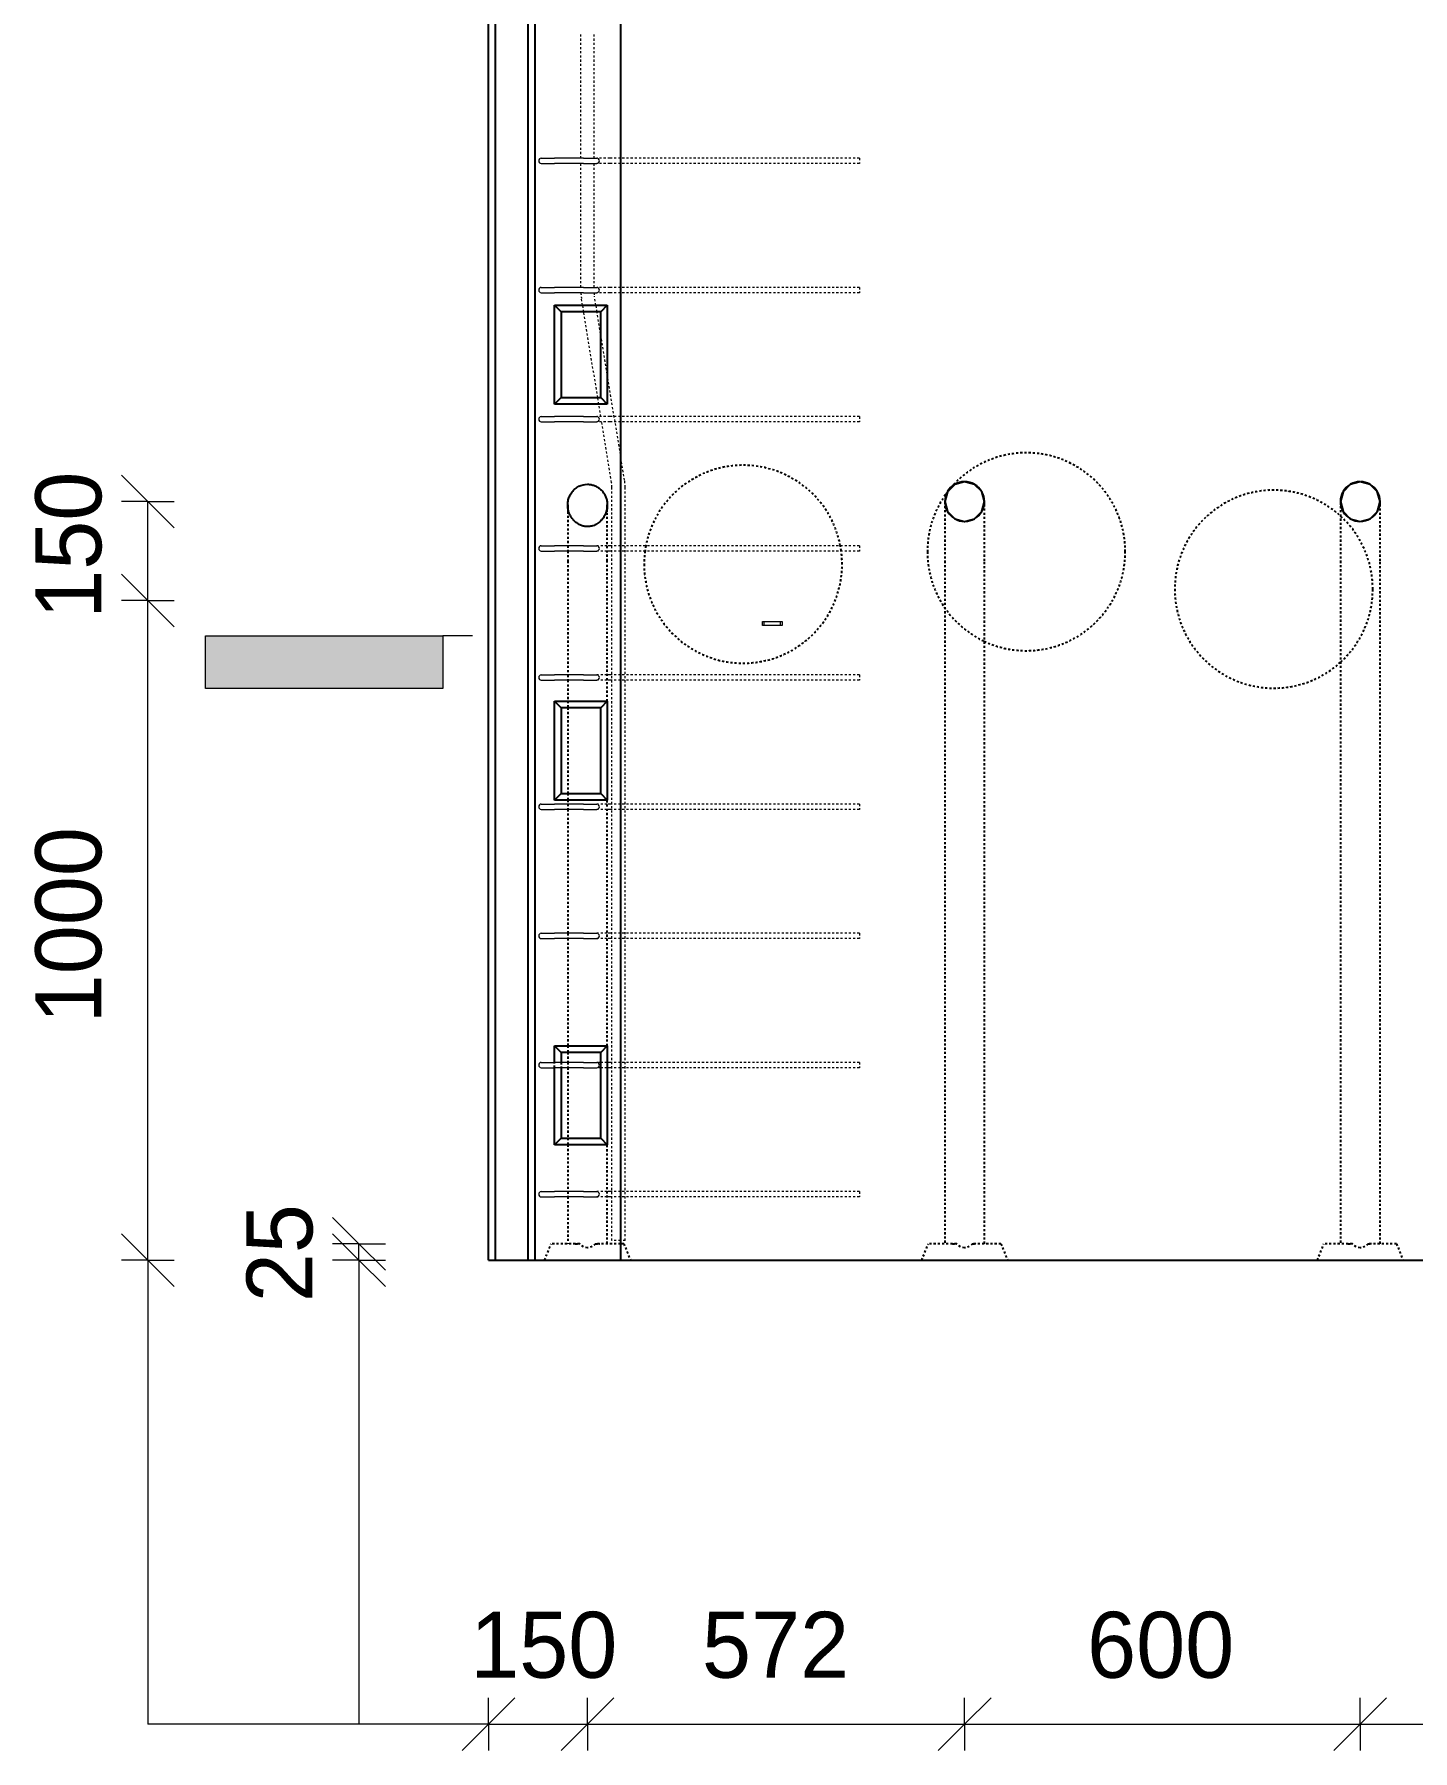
# Model space of a CAD drawing. Header units: millimetres. Extents: x -21844 to -8770, y -2150 to 7662.
# Drawn here: x -18824 to -16735, y -2138 to 463 of the extents above; entities that cross this region are included whole.
import ezdxf

# ---------------------------------------------------------------- set-up
doc = ezdxf.new("R2010")
doc.units = ezdxf.units.MM
doc.linetypes.add('Dash', pattern=[6.36, 3.18, -3.18])
for name, color, linetype, lineweight in [('A-ANNO-DIMS', 211, 'Continuous', 9), ('A-ANNO-DIMS-40', 211, 'Continuous', 9), ('A-DETL-THIN', 151, 'Continuous', 18), ('A-GENM', 13, 'Continuous', 18), ('A-WALL', 113, 'Continuous', 25), ('A-WALL-HDLN', 110, 'Dash', 25), ('G-ANNO-SYMB', 111, 'Continuous', 9), ('S-RBAR', 171, 'Continuous', 18)]:
    doc.layers.add(name, color=color, linetype=linetype, lineweight=lineweight)
doc.styles.add('Nirmala UI Semilight', font='NirmalaS.ttf', dxfattribs={"height": 100})
doc.dimstyles.new('Arrow_Filled_-_2_5_NI_UI', dxfattribs={"dimscale": 304.8, "dimtxt": 104.736395, "dimasz": 0.262467, "dimexe": 0.131234, "dimexo": 0.0625, "dimgap": 0.131234, "dimtad": 1, "dimdec": 0, "dimzin": 0, "dimdsep": 46, "dimtxsty": 'Nirmala UI Semilight', "dimblk1": 'OBLIQUE', "dimblk2": 'OBLIQUE', "dimsah": 1, "dimcen": 0.09, "dimazin": 0, "dimtfac": 1, "dimtdec": 4, "dimtix": 1, "dimtmove": 0, "dimatfit": 3, "dimfxl": 0.131234, "dimfxlon": 1, "dimtvp": 1, "dimtolj": 1, "dimtzin": 0, "dimarcsym": 2})

# ---------------------------------------------------------------- blocks, each defined once
blk = doc.blocks.new('RR spread anchor face based - RR-SA-1_4-160-1726851-Elevation Front')
at = {"layer": 'A-GENM'}
for p, q in [((-17720.4, 2738), (-17717.9, 2738)), ((-17720.4, 2732), (-17720.4, 2738)), ((-17717.9, 2732), (-17720.4, 2732)), ((-17717.9, 2738), (-17692.9, 2738)), ((-17717.9, 2732), (-17717.9, 2738)), ((-17692.9, 2732), (-17717.9, 2732)), ((-17692.9, 2738), (-17690.4, 2738)), ((-17692.9, 2732), (-17692.9, 2738)), ((-17690.4, 2732), (-17692.9, 2732)), ((-17690.4, 2738), (-17690.4, 2732))]:
    blk.add_line(p, q, dxfattribs=at)
blk = doc.blocks.new('Detail View - M_Section Tail - Filled Horizontal-14034-Elevation Front')
at = {"layer": 'G-ANNO-SYMB'}
blk.add_hatch(color=256, dxfattribs=at).paths.add_polyline_path([(-18204.4, -528.4), (-18204.4, -448.4), (-18564.4, -448.4), (-18564.4, -528.4)])
for p, q in [((-18564.4, -528.4), (-18564.4, -448.4)), ((-18564.4, -448.4), (-18204.4, -448.4)), ((-18204.4, -448.4), (-18204.4, -528.4)), ((-18204.4, -528.4), (-18564.4, -528.4))]:
    blk.add_line(p, q, dxfattribs=at)
blk = doc.blocks.new('DIMBLOCK47-Elevation Front')
at = {"layer": 'A-ANNO-DIMS-40'}
for p, q in [((-18651.7, -395), (-18691.7, -355)), ((-18651.7, -395), (-18691.7, -395)), ((-18651.7, -1395), (-18651.7, -395)), ((-18651.7, -395), (-18611.7, -435)), ((-18651.7, -395), (-18611.7, -395)), ((-18651.7, -1395), (-18691.7, -1355)), ((-18651.7, -1395), (-18691.7, -1395)), ((-18651.7, -1395), (-18611.7, -1435)), ((-18651.7, -1395), (-18611.7, -1395))]:
    blk.add_line(p, q, dxfattribs=at)
at = {"layer": 'A-ANNO-DIMS-40', "color": 0, "insert": (-18822.2, -1035.9), "char_height": 100, "width": 338.203, "attachment_point": 1, "rotation": 90, "line_spacing_factor": 1.142579, "style": 'Nirmala UI Semilight'}
blk.add_mtext('1000', dxfattribs=at)
blk = doc.blocks.new('_Oblique')
at = {"color": 0, "linetype": 'ByBlock', "lineweight": -2}
blk.add_line((-0.5, -0.5), (0.5, 0.5), dxfattribs=at)
blk = doc.blocks.new('DIMBLOCK48-Elevation Front')
at = {"layer": 'A-ANNO-DIMS-40'}
for p, q in [((-18651.7, -245), (-18691.7, -205)), ((-18651.7, -245), (-18691.7, -245)), ((-18651.7, -395), (-18651.7, -245)), ((-18651.7, -245), (-18611.7, -285)), ((-18651.7, -245), (-18611.7, -245)), ((-18651.7, -395), (-18691.7, -355)), ((-18651.7, -395), (-18691.7, -395)), ((-18651.7, -395), (-18611.7, -435)), ((-18651.7, -395), (-18611.7, -395))]:
    blk.add_line(p, q, dxfattribs=at)
at = {"layer": 'A-ANNO-DIMS-40', "color": 0, "insert": (-18822.2, -422.8), "char_height": 100, "width": 246.797, "attachment_point": 1, "rotation": 90, "line_spacing_factor": 1.142579, "style": 'Nirmala UI Semilight'}
blk.add_mtext('150', dxfattribs=at)
blk = doc.blocks.new('DIMBLOCK49-Elevation Front')
at = {"layer": 'A-ANNO-DIMS-40'}
for p, q in [((-18331.7, -1370), (-18371.7, -1330)), ((-18331.7, -1395), (-18371.7, -1355)), ((-18331.7, -1370), (-18371.7, -1370)), ((-18331.7, -1395), (-18331.7, -1370)), ((-18331.7, -1370), (-18291.7, -1410)), ((-18331.7, -1370), (-18291.7, -1370)), ((-18331.7, -1395), (-18371.7, -1395)), ((-18331.7, -1395), (-18291.7, -1435)), ((-18331.7, -1395), (-18291.7, -1395))]:
    blk.add_line(p, q, dxfattribs=at)
at = {"layer": 'A-ANNO-DIMS-40', "color": 0, "insert": (-18502.2, -1458.7), "char_height": 100, "width": 182.813, "attachment_point": 1, "rotation": 90, "line_spacing_factor": 1.142579, "style": 'Nirmala UI Semilight'}
blk.add_mtext('25', dxfattribs=at)
blk = doc.blocks.new('DIMBLOCK55-Elevation Front')
at = {"layer": 'A-ANNO-DIMS-40'}
for p, q in [((-18135.4, -2098.4), (-18095.4, -2058.4)), ((-18135.4, -2098.4), (-18135.4, -2058.4)), ((-17985.4, -2098.4), (-17945.4, -2058.4)), ((-17985.4, -2098.4), (-17985.4, -2058.4)), ((-18135.4, -2098.4), (-18175.4, -2138.4)), ((-18135.4, -2098.4), (-17985.4, -2098.4)), ((-18135.4, -2098.4), (-18135.4, -2138.4)), ((-17985.4, -2098.4), (-18025.4, -2138.4)), ((-17985.4, -2098.4), (-17985.4, -2138.4))]:
    blk.add_line(p, q, dxfattribs=at)
at = {"layer": 'A-ANNO-DIMS-40', "color": 0, "insert": (-18163.3, -1927.9), "char_height": 100, "width": 246.797, "attachment_point": 1, "line_spacing_factor": 1.142579, "style": 'Nirmala UI Semilight'}
blk.add_mtext('150', dxfattribs=at)
blk = doc.blocks.new('DIMBLOCK56-Elevation Front')
at = {"layer": 'A-ANNO-DIMS-40'}
for p, q in [((-17985.4, -2098.4), (-17945.4, -2058.4)), ((-17985.4, -2098.4), (-17985.4, -2058.4)), ((-17413.9, -2098.4), (-17373.9, -2058.4)), ((-17413.9, -2098.4), (-17413.9, -2058.4)), ((-17985.4, -2098.4), (-18025.4, -2138.4)), ((-17985.4, -2098.4), (-17413.9, -2098.4)), ((-17985.4, -2098.4), (-17985.4, -2138.4)), ((-17413.9, -2098.4), (-17453.9, -2138.4)), ((-17413.9, -2098.4), (-17413.9, -2138.4))]:
    blk.add_line(p, q, dxfattribs=at)
at = {"layer": 'A-ANNO-DIMS-40', "color": 0, "insert": (-17812, -1927.9), "char_height": 100, "width": 269.649, "attachment_point": 1, "line_spacing_factor": 1.142579, "style": 'Nirmala UI Semilight'}
blk.add_mtext('572', dxfattribs=at)
blk = doc.blocks.new('DIMBLOCK57-Elevation Front')
at = {"layer": 'A-ANNO-DIMS-40'}
for p, q in [((-17413.9, -2098.4), (-17373.9, -2058.4)), ((-17413.9, -2098.4), (-17413.9, -2058.4)), ((-16814.4, -2098.4), (-16774.4, -2058.4)), ((-16814.4, -2098.4), (-16814.4, -2058.4)), ((-17413.9, -2098.4), (-17453.9, -2138.4)), ((-17413.9, -2098.4), (-16814.4, -2098.4)), ((-17413.9, -2098.4), (-17413.9, -2138.4)), ((-16814.4, -2098.4), (-16854.4, -2138.4)), ((-16814.4, -2098.4), (-16814.4, -2138.4))]:
    blk.add_line(p, q, dxfattribs=at)
at = {"layer": 'A-ANNO-DIMS-40', "color": 0, "insert": (-17228.4, -1927.9), "char_height": 100, "width": 274.219, "attachment_point": 1, "line_spacing_factor": 1.142579, "style": 'Nirmala UI Semilight'}
blk.add_mtext('600', dxfattribs=at)
blk = doc.blocks.new('DIMBLOCK58-Elevation Front')
at = {"layer": 'A-ANNO-DIMS-40'}
for p, q in [((-16814.4, -2098.4), (-16774.4, -2058.4)), ((-16814.4, -2098.4), (-16814.4, -2058.4)), ((-16242.9, -2098.4), (-16202.9, -2058.4)), ((-16242.9, -2098.4), (-16242.9, -2058.4)), ((-16814.4, -2098.4), (-16854.4, -2138.4)), ((-16814.4, -2098.4), (-16242.9, -2098.4)), ((-16814.4, -2098.4), (-16814.4, -2138.4)), ((-16242.9, -2098.4), (-16282.9, -2138.4)), ((-16242.9, -2098.4), (-16242.9, -2138.4))]:
    blk.add_line(p, q, dxfattribs=at)
at = {"layer": 'A-ANNO-DIMS-40', "color": 0, "insert": (-16641, -1927.9), "char_height": 100, "width": 269.649, "attachment_point": 1, "line_spacing_factor": 1.142579, "style": 'Nirmala UI Semilight'}
blk.add_mtext('572', dxfattribs=at)

msp = doc.modelspace()

# ---------------------------------------------------------------- linework, layer by layer
at = {"layer": 'A-DETL-THIN'}
for p, q in [((-18651.7, -1395), (-18651.7, -2098.4)), ((-18331.7, -1395), (-18331.7, -2098.4)), ((-18135.4, -2098.4), (-18651.7, -2098.4))]:
    msp.add_line(p, q, dxfattribs=at)
at = {"layer": 'A-WALL'}
for p, q in [((-18135.4, -1395), (-18135.4, 3700)), ((-18125.4, 3700), (-18125.4, -1395)), ((-18075.4, -1395), (-18075.4, 3700)), ((-18065.4, 3700), (-18065.4, -1395)), ((-17935.4, 3700), (-17935.4, -1395)), ((-18035.4, -97.5), (-18035.4, 52.5)), ((-18035.4, 52.5), (-17955.4, 52.5)), ((-18035.4, 52.5), (-18025.4, 42.5)), ((-17955.4, 52.5), (-17965.4, 42.5)), ((-17955.4, 52.5), (-17955.4, -97.5)), ((-17965.4, 42.5), (-18025.4, 42.5)), ((-18025.4, 42.5), (-18025.4, -87.5)), ((-17965.4, -87.5), (-17965.4, 42.5)), ((-18035.4, -97.5), (-18025.4, -87.5)), ((-17955.4, -97.5), (-18035.4, -97.5)), ((-18025.4, -87.5), (-17965.4, -87.5)), ((-17965.4, -87.5), (-17955.4, -97.5)), ((-18015.4, -250.1), (-18015.4, -260.2)), ((-18035.4, -697.5), (-18035.4, -547.5)), ((-18035.4, -547.5), (-17955.4, -547.5)), ((-18035.4, -547.5), (-18025.4, -557.5)), ((-17965.4, -557.5), (-18025.4, -557.5)), ((-18025.4, -557.5), (-18025.4, -687.5)), ((-17955.4, -547.5), (-17965.4, -557.5)), ((-17965.4, -687.5), (-17965.4, -557.5)), ((-17955.4, -547.5), (-17955.4, -697.5)), ((-18035.4, -697.5), (-18025.4, -687.5)), ((-17955.4, -697.5), (-18035.4, -697.5)), ((-18025.4, -687.5), (-17965.4, -687.5)), ((-17965.4, -687.5), (-17955.4, -697.5)), ((-18035.4, -1095.2), (-18035.4, -1070)), ((-18035.4, -1070), (-17955.4, -1070)), ((-18035.4, -1070), (-18025.4, -1080)), ((-17965.4, -1080), (-18025.4, -1080)), ((-18025.4, -1080), (-18025.4, -1095.2)), ((-17955.4, -1070), (-17965.4, -1080)), ((-17965.4, -1210), (-17965.4, -1080)), ((-17955.4, -1070), (-17955.4, -1220)), ((-18035.4, -1220), (-18035.4, -1103.2)), ((-18025.4, -1103.2), (-18025.4, -1210)), ((-18035.4, -1220), (-18025.4, -1210)), ((-17955.4, -1220), (-18035.4, -1220)), ((-18025.4, -1210), (-17965.4, -1210)), ((-17965.4, -1210), (-17955.4, -1220)), ((-18135.4, -1395), (-16092.9, -1395))]:
    msp.add_line(p, q, dxfattribs=at)
at = {"layer": 'A-WALL', "flags": 128}
for points in [[(-17413.9, -215), (-17429, -219), (-17440, -230.1), (-17443.9, -245)], [(-17383.9, -245), (-17388, -230), (-17399, -219), (-17413.9, -215)], [(-16814.4, -215), (-16829.5, -219), (-16840.5, -230.1), (-16844.4, -245)], [(-16784.4, -245), (-16788.5, -230), (-16799.5, -219), (-16814.4, -215)], [(-17955.4, -260.4), (-17955.4, -250.7), (-17955.4, -250.1)], [(-17443.9, -245), (-17439.9, -260), (-17428.9, -271), (-17413.9, -275)], [(-17413.9, -275), (-17398.9, -271), (-17387.9, -259.9), (-17383.9, -245)], [(-17383.9, -250.1), (-17383.9, -245.1), (-17383.9, -245)], [(-16844.4, -245), (-16840.4, -260), (-16829.4, -271), (-16814.4, -275)], [(-16814.4, -275), (-16799.4, -271), (-16788.4, -259.9), (-16784.4, -245)], [(-16784.4, -250.1), (-16784.4, -245.1), (-16784.4, -245)]]:
    msp.add_lwpolyline(points, dxfattribs=at)
at = {"layer": 'A-WALL'}
for centre, start, end in [((-17413.9, -245), 150.6728, 179.6194), ((-17413.9, -245), 120.8303, 149.6053), ((-17413.9, -245), 90.7225, 119.4223), ((-17413.9, -245), 61.0187, 89.2664), ((-17413.9, -245), 30.8311, 59.6045), ((-17413.9, -245), 0.3778, 29.7706), ((-16814.4, -245), 150.6728, 179.6194), ((-16814.4, -245), 120.8303, 149.6053), ((-16814.4, -245), 90.7225, 119.4223), ((-16814.4, -245), 61.0187, 89.2664), ((-16814.4, -245), 30.8311, 59.6045), ((-16814.4, -245), 0.3778, 29.7706), ((-17413.9, -245), 180.4246, 209.7233), ((-17413.9, -245), 330.719, 359.5722), ((-16814.4, -245), 180.4246, 209.7233), ((-16814.4, -245), 330.719, 359.5722), ((-17413.9, -245), 210.813, 239.6231), ((-17413.9, -245), 241.0171, 269.268), ((-17413.9, -245), 270.7209, 299.4239), ((-17413.9, -245), 300.812, 329.6241), ((-16814.4, -245), 210.813, 239.6231), ((-16814.4, -245), 241.0171, 269.268), ((-16814.4, -245), 270.7209, 299.4239), ((-16814.4, -245), 300.812, 329.6241)]:
    msp.add_arc(centre, 30, start, end, dxfattribs=at)
for points, knots in [([(-18015.4, -250.1), (-18015.4, -249.9), (-18015.4, -248.4), (-18015.2, -245.9), (-18014.4, -241.5), (-18012.9, -237.1), (-18010.8, -233.3), (-18008.9, -230.4), (-18006.6, -227.8), (-18003.4, -224.8), (-17996.6, -220.4), (-17990.1, -218.9), (-17985.4, -218.8)], [0.5053574, 0.5053574, 0.5053574, 0.5053574, 0.5138889, 0.5486111, 0.5833333, 0.6527778, 0.6875, 0.7222222, 0.7569444, 0.7916667, 0.8611111, 1, 1, 1, 1]), ([(-17985.4, -218.8), (-17983.5, -218.8), (-17979.9, -219.2), (-17974.8, -220.6), (-17970.8, -222.7), (-17967.7, -224.8), (-17965.7, -226.5), (-17963.8, -228.3), (-17962, -230.4), (-17960.4, -232.7), (-17959.1, -235), (-17957.9, -237.4), (-17957, -240), (-17956.3, -242.6), (-17955.7, -245.5), (-17955.4, -248.6), (-17955.4, -252), (-17955.8, -255.4), (-17956.7, -259.8), (-17958.3, -264.1), (-17960.4, -268), (-17962.3, -270.9), (-17964.5, -273.5), (-17967.7, -276.6), (-17971.5, -279.3), (-17975.5, -281.2), (-17979.7, -282.5), (-17983.1, -283), (-17985.4, -283)], [0, 0, 0, 0, 0.055556, 0.111111, 0.166667, 0.194444, 0.222222, 0.25, 0.277778, 0.305556, 0.333333, 0.361111, 0.388889, 0.416667, 0.444444, 0.479167, 0.513889, 0.548611, 0.583333, 0.652778, 0.6875, 0.722222, 0.756944, 0.791667, 0.861111, 0.895833, 0.930556, 1, 1, 1, 1]), ([(-17985.4, -283), (-17987.3, -283), (-17990, -282.7), (-17993.5, -281.8), (-17996.8, -280.6), (-18000, -278.8), (-18002.9, -276.7), (-18005, -274.9), (-18006.8, -273), (-18008.5, -270.9), (-18010.1, -268.6), (-18011.9, -265.5), (-18013.7, -261.3), (-18014.9, -256.7), (-18015.3, -253), (-18015.4, -251.1), (-18015.4, -250.3)], [0, 0, 0, 0, 0.0555556, 0.0833333, 0.1111111, 0.1666667, 0.1944444, 0.2222222, 0.25, 0.2777778, 0.3055556, 0.3333333, 0.3888889, 0.4444444, 0.4791667, 0.5040348, 0.5040348, 0.5040348, 0.5040348])]:
    msp.add_open_spline(points, degree=3, knots=knots, dxfattribs=at)
at = {"layer": 'A-WALL-HDLN'}
for p, q in [((-18015.4, -312), (-18015.4, -320)), ((-18015.4, -335), (-18015.4, -507.8)), ((-17955.4, -547.5), (-17955.4, -335)), ((-17443.9, -335), (-17443.9, -1370)), ((-17383.9, -1370), (-17383.9, -335)), ((-16844.4, -335), (-16844.4, -1370)), ((-16784.4, -1370), (-16784.4, -335)), ((-18015.4, -507.8), (-18015.4, -515.8)), ((-18015.4, -515.8), (-18015.4, -547.5)), ((-18015.4, -547.5), (-18015.4, -557.5)), ((-18015.4, -557.5), (-18015.4, -687.5)), ((-18015.4, -687.5), (-18015.4, -697.5)), ((-18015.4, -697.5), (-18015.4, -703.6)), ((-17955.4, -1070), (-17955.4, -697.5)), ((-18015.4, -703.6), (-18015.4, -711.6)), ((-18015.4, -711.6), (-18015.4, -899.4)), ((-18015.4, -899.4), (-18015.4, -907.4)), ((-18015.4, -907.4), (-18015.4, -1070)), ((-18015.4, -1070), (-18015.4, -1080)), ((-18015.4, -1080), (-18015.4, -1095.2)), ((-18035.4, -1103.2), (-18035.4, -1095.2)), ((-18025.4, -1095.2), (-18025.4, -1103.2)), ((-18015.4, -1095.2), (-18015.4, -1103.2)), ((-18015.4, -1103.2), (-18015.4, -1210)), ((-18015.4, -1210), (-18015.4, -1220)), ((-18015.4, -1220), (-18015.4, -1291)), ((-17955.4, -1370), (-17955.4, -1220)), ((-18015.4, -1291), (-18015.4, -1299)), ((-18015.4, -1299), (-18015.4, -1370)), ((-18050.4, -1395), (-18040.4, -1370)), ((-17997.4, -1370), (-18040.4, -1370)), ((-18004, -1370), (-17997.4, -1370)), ((-17973.4, -1370), (-17966.8, -1370)), ((-17935.5, -1370), (-17973.4, -1370)), ((-17930.4, -1370), (-17935.4, -1370)), ((-17930.4, -1370), (-17920.4, -1395)), ((-17478.9, -1395), (-17468.9, -1370)), ((-17425.9, -1370), (-17468.9, -1370)), ((-17432.5, -1370), (-17425.9, -1370)), ((-17401.9, -1370), (-17395.3, -1370)), ((-17358.9, -1370), (-17401.9, -1370)), ((-17358.9, -1370), (-17348.9, -1395)), ((-16879.4, -1395), (-16869.4, -1370)), ((-16826.4, -1370), (-16869.4, -1370)), ((-16833, -1370), (-16826.4, -1370)), ((-16802.4, -1370), (-16795.8, -1370)), ((-16759.4, -1370), (-16802.4, -1370)), ((-16759.4, -1370), (-16749.5, -1395))]:
    msp.add_line(p, q, dxfattribs=at)
at = {"layer": 'A-WALL-HDLN', "flags": 128}
for points in [[(-17443.9, -245.4), (-17443.9, -249.1), (-17443.9, -261), (-17443.9, -279.7), (-17443.9, -303.4), (-17443.9, -330), (-17443.9, -335)], [(-17383.9, -335), (-17383.9, -308.1), (-17383.9, -283.7), (-17383.9, -264), (-17383.9, -250.7), (-17383.9, -250.1)], [(-16844.4, -245.4), (-16844.4, -249.1), (-16844.4, -261), (-16844.4, -279.7), (-16844.4, -303.4), (-16844.4, -330), (-16844.4, -335)], [(-16784.4, -335), (-16784.4, -308.1), (-16784.4, -283.7), (-16784.4, -264), (-16784.4, -250.7), (-16784.4, -250.1)], [(-18015.4, -260.2), (-18015.4, -263), (-18015.4, -282.4), (-18015.4, -306.5), (-18015.4, -312)], [(-17955.4, -335), (-17955.4, -308.1), (-17955.4, -283.7), (-17955.4, -264), (-17955.4, -260.4)], [(-18015.4, -320), (-18015.4, -333.3), (-18015.4, -335)], [(-17985.4, -1376.3), (-17988.5, -1375.9), (-17991.6, -1374.7), (-17994.5, -1372.7), (-17997.4, -1370)], [(-17973.4, -1370), (-17976.3, -1372.7), (-17979.3, -1374.7), (-17982.4, -1375.9), (-17985.4, -1376.3)], [(-17413.9, -1376.3), (-17417, -1375.9), (-17420.1, -1374.7), (-17423, -1372.7), (-17425.9, -1370)], [(-17401.9, -1370), (-17404.8, -1372.7), (-17407.8, -1374.7), (-17410.9, -1375.9), (-17413.9, -1376.3)], [(-16814.4, -1376.3), (-16817.5, -1375.9), (-16820.6, -1374.7), (-16823.5, -1372.7), (-16826.4, -1370)], [(-16802.4, -1370), (-16805.3, -1372.7), (-16808.3, -1374.7), (-16811.4, -1375.9), (-16814.4, -1376.3)]]:
    msp.add_lwpolyline(points, dxfattribs=at)
at = {"layer": 'A-WALL-HDLN'}
for centre, start, end in [((-17320.4, -321.1), 0, 137.3854), ((-17749.6, -340), 10.8462, 169.1538), ((-17320.4, -321.1), 144.1402, 144.8065), ((-17320.4, -321.1), 138.3016, 144.0889), ((-17320.4, -321.1), 137.5322, 138.021), ((-16945.4, -377.8), 0, 180), ((-17320.4, -321.1), 144.9533, 180), ((-17749.6, -340), 169.1922, 172.2448), ((-17749.6, -340), 7.7552, 10.8078), ((-17749.6, -340), 172.2831, 180), ((-17749.6, -340), 0, 7.7169), ((-17320.4, -321.1), 180, 213.9984), ((-17320.4, -321.1), 244.7888, 0), ((-17749.6, -340), 180, 0), ((-16945.4, -377.8), 180, 312.53), ((-16945.4, -377.8), 312.5779, 0), ((-17320.4, -321.1), 214.0608, 244.7476)]:
    msp.add_arc(centre, 150, start, end, dxfattribs=at)
at = {"layer": 'G-ANNO-SYMB'}
msp.add_line((-18159.7, -448.4), (-18204.4, -448.4), dxfattribs=at)
at = {"layer": 'S-RBAR', "linetype": 'Dash'}
for p, q in [((-17995.4, 275.4), (-17995.4, 463.2)), ((-17975.4, 275.4), (-17975.4, 463.2)), ((-17995.4, 79.6), (-17995.4, 267.4)), ((-17975.4, 79.6), (-17975.4, 267.4)), ((-17951.4, 275.4), (-17971.4, 275.4)), ((-17951.4, 267.4), (-17971.4, 267.4)), ((-17935.5, 275.4), (-17951.4, 275.4)), ((-17935.5, 267.4), (-17951.4, 267.4)), ((-17573.4, 275.4), (-17935.4, 275.4)), ((-17573.4, 267.4), (-17935.4, 267.4)), ((-17573.4, 275.4), (-17573.4, 267.4)), ((-17951.4, 79.6), (-17971.4, 79.6)), ((-17935.5, 79.6), (-17951.4, 79.6)), ((-17573.4, 79.6), (-17935.4, 79.6)), ((-17573.4, 79.6), (-17573.4, 71.6)), ((-17992.9, 52.5), (-17994.6, 63)), ((-17991.2, 42.5), (-17992.8, 52.5)), ((-17972.6, 52.5), (-17974.8, 66.3)), ((-17971, 42.5), (-17972.6, 52.5)), ((-17951.4, 71.6), (-17971.4, 71.6)), ((-17935.5, 71.6), (-17951.4, 71.6)), ((-17573.4, 71.6), (-17935.4, 71.6)), ((-17969.9, -87.5), (-17991.2, 42.5)), ((-17965.5, 9.2), (-17970.9, 42.5)), ((-17955.5, -51.9), (-17965.4, 8.6)), ((-17935.5, -173.9), (-17955.4, -52.5)), ((-17968.3, -97.5), (-17969.9, -87.5)), ((-17965.2, -116.2), (-17968.3, -97.5)), ((-17951.4, -116.2), (-17971.4, -116.2)), ((-17951.4, -124.2), (-17971.4, -124.2)), ((-17948.8, -216.1), (-17963.9, -124.2)), ((-17935.5, -116.2), (-17951.4, -116.2)), ((-17935.5, -124.2), (-17951.4, -124.2)), ((-17573.4, -116.2), (-17935.4, -116.2)), ((-17573.4, -124.2), (-17935.4, -124.2)), ((-17573.4, -116.2), (-17573.4, -124.2)), ((-17929.1, -212.8), (-17935.4, -174.6)), ((-17948.3, -1365), (-17948.3, -223.3)), ((-17928.3, -1365), (-17928.3, -223.3)), ((-17955.9, -312), (-17971.4, -312)), ((-17951.4, -312), (-17955.8, -312)), ((-17935.5, -312), (-17951.4, -312)), ((-17573.4, -312), (-17935.4, -312)), ((-17573.4, -312), (-17573.4, -320)), ((-17955.9, -320), (-17971.4, -320)), ((-17951.4, -320), (-17955.8, -320)), ((-17935.5, -320), (-17951.4, -320)), ((-17573.4, -320), (-17935.4, -320)), ((-17955.9, -507.8), (-17971.4, -507.8)), ((-17955.9, -515.8), (-17971.4, -515.8)), ((-17951.4, -507.8), (-17955.8, -507.8)), ((-17951.4, -515.8), (-17955.8, -515.8)), ((-17935.5, -507.8), (-17951.4, -507.8)), ((-17935.5, -515.8), (-17951.4, -515.8)), ((-17573.4, -507.8), (-17935.4, -507.8)), ((-17573.4, -515.8), (-17935.4, -515.8)), ((-17573.4, -507.8), (-17573.4, -515.8)), ((-17955.9, -703.6), (-17971.4, -703.6)), ((-17955.9, -711.6), (-17971.4, -711.6)), ((-17951.4, -703.6), (-17955.8, -703.6)), ((-17951.4, -711.6), (-17955.8, -711.6)), ((-17935.5, -703.6), (-17951.4, -703.6)), ((-17935.5, -711.6), (-17951.4, -711.6)), ((-17573.4, -703.6), (-17935.4, -703.6)), ((-17573.4, -711.6), (-17935.4, -711.6)), ((-17573.4, -703.6), (-17573.4, -711.6)), ((-17955.9, -899.4), (-17971.4, -899.4)), ((-17955.9, -907.4), (-17971.4, -907.4)), ((-17951.4, -899.4), (-17955.8, -899.4)), ((-17951.4, -907.4), (-17955.8, -907.4)), ((-17935.5, -899.4), (-17951.4, -899.4)), ((-17935.5, -907.4), (-17951.4, -907.4)), ((-17573.4, -899.4), (-17935.4, -899.4)), ((-17573.4, -907.4), (-17935.4, -907.4)), ((-17573.4, -899.4), (-17573.4, -907.4)), ((-17965.5, -1095.2), (-17971.4, -1095.2)), ((-17965.5, -1103.2), (-17971.4, -1103.2)), ((-17955.9, -1095.2), (-17965.4, -1095.2)), ((-17955.9, -1103.2), (-17965.4, -1103.2)), ((-17951.4, -1095.2), (-17955.8, -1095.2)), ((-17951.4, -1103.2), (-17955.8, -1103.2)), ((-17935.5, -1095.2), (-17951.4, -1095.2)), ((-17935.5, -1103.2), (-17951.4, -1103.2)), ((-17573.4, -1095.2), (-17935.4, -1095.2)), ((-17573.4, -1103.2), (-17935.4, -1103.2)), ((-17573.4, -1095.2), (-17573.4, -1103.2)), ((-17955.9, -1291), (-17971.4, -1291)), ((-17955.9, -1299), (-17971.4, -1299)), ((-17951.4, -1291), (-17955.8, -1291)), ((-17951.4, -1299), (-17955.8, -1299)), ((-17935.5, -1291), (-17951.4, -1291)), ((-17935.5, -1299), (-17951.4, -1299)), ((-17573.4, -1291), (-17935.4, -1291)), ((-17573.4, -1299), (-17935.4, -1299)), ((-17573.4, -1291), (-17573.4, -1299)), ((-17935.5, -1365), (-17948.3, -1365)), ((-17928.3, -1365), (-17935.4, -1365))]:
    msp.add_line(p, q, dxfattribs=at)
at = {"layer": 'S-RBAR'}
for p, q in [((-18055.4, 275.4), (-18035.4, 275.4)), ((-18055.4, 267.4), (-18035.4, 267.4)), ((-17991.4, 275.4), (-18035.4, 275.4)), ((-17991.4, 267.4), (-18035.4, 267.4)), ((-17991.4, 275.4), (-17971.4, 275.4)), ((-17991.4, 267.4), (-17971.4, 267.4)), ((-18055.4, 79.6), (-18035.4, 79.6)), ((-17991.4, 79.6), (-18035.4, 79.6)), ((-17991.4, 79.6), (-17971.4, 79.6)), ((-18055.4, 71.6), (-18035.4, 71.6)), ((-17991.4, 71.6), (-18035.4, 71.6)), ((-17991.4, 71.6), (-17971.4, 71.6)), ((-18055.4, -116.2), (-18035.4, -116.2)), ((-18055.4, -124.2), (-18035.4, -124.2)), ((-17991.4, -116.2), (-18035.4, -116.2)), ((-17991.4, -124.2), (-18035.4, -124.2)), ((-17991.4, -116.2), (-17971.4, -116.2)), ((-17991.4, -124.2), (-17971.4, -124.2)), ((-18055.4, -312), (-18035.4, -312)), ((-17991.4, -312), (-18035.4, -312)), ((-17991.4, -312), (-17971.4, -312)), ((-18055.4, -320), (-18035.4, -320)), ((-17991.4, -320), (-18035.4, -320)), ((-17991.4, -320), (-17971.4, -320)), ((-18055.4, -507.8), (-18035.4, -507.8)), ((-18055.4, -515.8), (-18035.4, -515.8)), ((-17991.4, -507.8), (-18035.4, -507.8)), ((-17991.4, -515.8), (-18035.4, -515.8)), ((-17991.4, -507.8), (-17971.4, -507.8)), ((-17991.4, -515.8), (-17971.4, -515.8)), ((-18055.4, -703.6), (-18035.4, -703.6)), ((-18055.4, -711.6), (-18035.4, -711.6)), ((-17991.4, -703.6), (-18035.4, -703.6)), ((-17991.4, -711.6), (-18035.4, -711.6)), ((-17991.4, -703.6), (-17971.4, -703.6)), ((-17991.4, -711.6), (-17971.4, -711.6)), ((-18055.4, -899.4), (-18035.4, -899.4)), ((-18055.4, -907.4), (-18035.4, -907.4)), ((-17991.4, -899.4), (-18035.4, -899.4)), ((-17991.4, -907.4), (-18035.4, -907.4)), ((-17991.4, -899.4), (-17971.4, -899.4)), ((-17991.4, -907.4), (-17971.4, -907.4)), ((-18055.4, -1095.2), (-18035.4, -1095.2)), ((-18055.4, -1103.2), (-18035.4, -1103.2)), ((-17991.4, -1095.2), (-18035.4, -1095.2)), ((-17991.4, -1103.2), (-18035.4, -1103.2)), ((-17991.4, -1095.2), (-17971.4, -1095.2)), ((-17991.4, -1103.2), (-17971.4, -1103.2)), ((-18055.4, -1291), (-18035.4, -1291)), ((-18055.4, -1299), (-18035.4, -1299)), ((-17991.4, -1291), (-18035.4, -1291)), ((-17991.4, -1299), (-18035.4, -1299)), ((-17991.4, -1291), (-17971.4, -1291)), ((-17991.4, -1299), (-17971.4, -1299))]:
    msp.add_line(p, q, dxfattribs=at)
for centre, start, end in [((-18055.4, 271.4), 90, 270), ((-17971.4, 271.4), 270, 90), ((-18055.4, 75.6), 90, 270), ((-17971.4, 75.6), 270, 90), ((-18055.4, -120.2), 90, 270), ((-17971.4, -120.2), 270, 90), ((-18055.4, -316), 90, 270), ((-17971.4, -316), 270, 90), ((-18055.4, -511.8), 90, 270), ((-17971.4, -511.8), 270, 90), ((-18055.4, -707.6), 90, 270), ((-17971.4, -707.6), 270, 90), ((-18055.4, -903.4), 90, 270), ((-17971.4, -903.4), 270, 90), ((-18055.4, -1099.2), 90, 270), ((-17971.4, -1099.2), 270, 90), ((-18055.4, -1295), 90, 270), ((-17971.4, -1295), 270, 90)]:
    msp.add_arc(centre, 4, start, end, dxfattribs=at)
at = {"layer": 'S-RBAR', "linetype": 'Dash'}
for centre, radius, start, end in [((-17930.4, 73.5), 65, 181.7203, 189.3048), ((-17930.4, 73.5), 45, 182.4849, 189.3048), ((-17993.3, -223.3), 45, 0, 9.3048), ((-17993.3, -223.3), 65, 360, 9.3048)]:
    msp.add_arc(centre, radius, start, end, dxfattribs=at)

# ---------------------------------------------------------------- block references
at = {"layer": 'A-GENM'}
msp.add_blockref('RR spread anchor face based - RR-SA-1_4-160-1726851-Elevation Front', (0, -3165), dxfattribs=at)
at = {"layer": 'G-ANNO-SYMB'}
msp.add_blockref('Detail View - M_Section Tail - Filled Horizontal-14034-Elevation Front', (0, 0), dxfattribs=at)

# ---------------------------------------------------------------- dimensions: what is measured, and where the dimension line sits
at = {"layer": 'A-ANNO-DIMS'}
for base, p1, p2, override, picture, middle in [((-18651.7, -245), (-18611.7, -395), (-18611.7, -245), {"dimpost": '<>', "dimfxl": 150}, 'DIMBLOCK48-Elevation Front', (-18743.7, -320)), ((-18651.7, -395), (-18611.7, -1395), (-18611.7, -395), {"dimpost": '<>', "dimfxl": 1000}, 'DIMBLOCK47-Elevation Front', (-18743.7, -895)), ((-18331.7, -1370), (-18291.7, -1395), (-18291.7, -1370), {"dimpost": '<>', "dimfxl": 25}, 'DIMBLOCK49-Elevation Front', (-18423.4, -1382.5))]:
    dim = msp.add_linear_dim(base=base, p1=p1, p2=p2, angle=90, dimstyle='Arrow_Filled_-_2_5_NI_UI', override=override, dxfattribs=at)
    dim.commit()
    dim.dimension.update_dxf_attribs({"geometry": picture, "text_midpoint": middle})
for base, p1, p2, override, picture, middle in [((-17985.4, -2098.4), (-18135.4, -2058.4), (-17985.4, -2058.4), {"dimpost": '<>', "dimfxl": 150}, 'DIMBLOCK55-Elevation Front', (-18060.4, -2006.5)), ((-17413.9305022, -2098.4101199), (-17985.4305022, -2058.4101199), (-17413.9305022, -2058.4101199), {"dimpost": '<>', "dimfxl": 571.5}, 'DIMBLOCK56-Elevation Front', (-17699.6805022, -2006.7364796)), ((-16814.4305022, -2098.4101199), (-17413.9305022, -2058.4101199), (-16814.4305022, -2058.4101199), {"dimpost": '<>', "dimfxl": 599.5}, 'DIMBLOCK57-Elevation Front', (-17114.1805022, -2006.7016121)), ((-16242.9305022, -2098.4101199), (-16814.4305022, -2058.4101199), (-16242.9305022, -2058.4101199), {"dimpost": '<>', "dimfxl": 571.5}, 'DIMBLOCK58-Elevation Front', (-16528.6805022, -2006.7364796))]:
    dim = msp.add_linear_dim(base=base, p1=p1, p2=p2, dimstyle='Arrow_Filled_-_2_5_NI_UI', override=override, dxfattribs=at)
    dim.commit()
    dim.dimension.update_dxf_attribs({"geometry": picture, "text_midpoint": middle})

doc.saveas('drawing.dxf')
